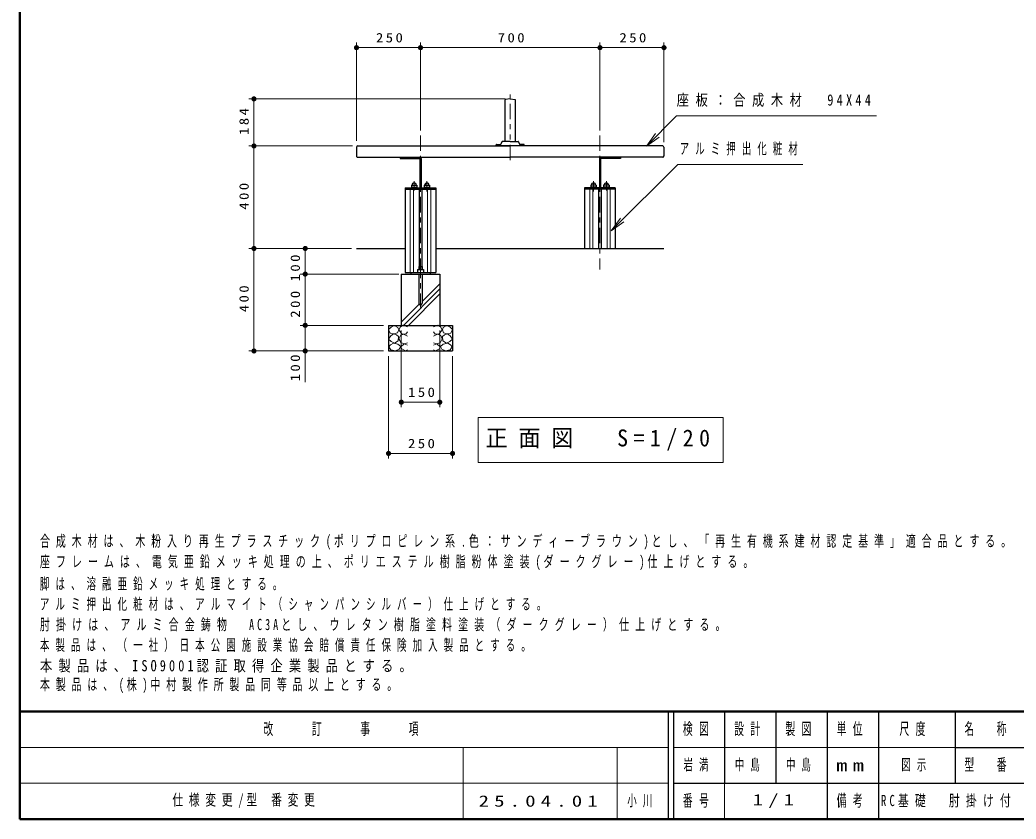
# Model space of a CAD drawing. Units: millimetres on the paper, scale 1:20. Extents: x -365 to 0, y 0 to 257.
# Drawn here: x -365 to -170.6, y 0 to 156 of the extents above; entities that cross this region are included whole.
import ezdxf

# ---------------------------------------------------------------- set-up
doc = ezdxf.new("R2010")
doc.units = ezdxf.units.MM
doc.linetypes.add('USER2', pattern=[6, 3, -1, 1, -1])
doc.linetypes.add('USER3', pattern=[8, 3, -1, 1, -1, 1, -1])
doc.layers.add('LY_1', color=7, linetype='Continuous', lineweight=25)
doc.layers.add('LY_3', color=7, linetype='Continuous', lineweight=13)
doc.styles.add('ＭＳ ゴシック', font='')
doc.styles.get('ＭＳ ゴシック').set_extended_font_data('MS Gothic')

# ---------------------------------------------------------------- blocks, each defined once
blk = doc.blocks.new('filled_dot')
at = {"color": 0, "linetype": 'Continuous', "lineweight": -2, "const_width": 1.25}
blk.add_lwpolyline([(-0.625, 0, 1), (0.625, 0, 1)], format="xyb", close=True, dxfattribs=at)

msp = doc.modelspace()

# ---------------------------------------------------------------- linework, layer by layer
at = {"layer": 'LY_1', "lineweight": 13}
for p, q in [((-299.336, 132.353), (-299.336, 151.541)), ((-299.336, 150.541), (-286.836, 150.541)), ((-286.836, 134.353), (-286.836, 151.541)), ((-286.836, 150.541), (-251.836, 150.541)), ((-251.836, 134.353), (-251.836, 151.541)), ((-251.836, 150.541), (-239.336, 150.541)), ((-239.336, 132.103), (-239.336, 151.541)), ((-270.336, 140.541), (-320.336, 140.541)), ((-319.336, 131.353), (-319.336, 140.541)), ((-242.751, 131.318), (-240.984, 133.792)), ((-242.751, 131.318), (-240.63, 133.439)), ((-240.276, 133.085), (-242.751, 131.318)), ((-300.086, 131.353), (-320.336, 131.353)), ((-319.336, 111.353), (-319.336, 131.353)), ((-288.836, 122.903), (-288.836, 106.653)), ((-288.221, 122.903), (-288.221, 106.653)), ((-285.451, 122.903), (-285.451, 106.653)), ((-284.836, 122.903), (-284.836, 106.653)), ((-253.836, 122.903), (-253.836, 111.353)), ((-253.221, 122.903), (-253.221, 111.353)), ((-250.451, 122.903), (-250.451, 111.353)), ((-249.836, 122.903), (-249.836, 111.353)), ((-249.617, 114.814), (-247.847, 117.287)), ((-249.617, 114.814), (-247.494, 116.934)), ((-247.14, 116.58), (-249.617, 114.814)), ((-300.336, 111.353), (-320.336, 111.353)), ((-319.336, 91.353), (-319.336, 111.353)), ((-309.336, 106.353), (-309.336, 111.353)), ((-291.586, 106.353), (-310.336, 106.353)), ((-291.086, 106.353), (-310.336, 106.353)), ((-309.336, 96.353), (-309.336, 106.353)), ((-290.191, 96.353), (-283.086, 103.458)), ((-286.519, 101.015), (-283.086, 104.448)), ((-289.201, 96.353), (-283.086, 102.468)), ((-290.586, 96.948), (-287.079, 100.455)), ((-294.086, 96.353), (-310.336, 96.353)), ((-309.336, 85.275), (-309.336, 96.353)), ((-290.586, 95.353), (-290.586, 80.353)), ((-283.086, 95.353), (-283.086, 80.353)), ((-294.086, 91.353), (-320.336, 91.353)), ((-293.086, 90.353), (-293.086, 70.353)), ((-280.586, 90.353), (-280.586, 70.353)), ((-283.086, 81.353), (-290.586, 81.353)), ((-275.607, 78.373), (-275.607, 69.573)), ((-227.807, 78.373), (-275.607, 78.373)), ((-227.807, 69.573), (-227.807, 78.373)), ((-280.586, 71.353), (-293.086, 71.353)), ((-275.607, 69.573), (-227.807, 69.573))]:
    msp.add_line(p, q, dxfattribs=at)
at = {"layer": 'LY_1'}
for p, q in [((-270.336, 132.228), (-270.336, 140.348)), ((-269.336, 140.541), (-270.293, 140.397)), ((-269.336, 140.541), (-268.379, 140.397)), ((-268.336, 132.228), (-268.336, 140.348)), ((-270.974, 132.164), (-271.155, 131.685)), ((-269.336, 132.228), (-270.88, 132.228)), ((-269.336, 132.228), (-267.792, 132.228)), ((-267.698, 132.164), (-267.517, 131.685)), ((-299.336, 131.103), (-299.336, 129.403)), ((-299.086, 131.353), (-269.336, 131.353)), ((-272.086, 131.353), (-272.075, 131.558)), ((-266.586, 131.353), (-272.086, 131.353)), ((-271.975, 131.653), (-271.202, 131.653)), ((-239.586, 131.353), (-269.336, 131.353)), ((-266.697, 131.653), (-267.47, 131.653)), ((-266.586, 131.353), (-266.597, 131.558)), ((-239.336, 131.103), (-239.336, 129.403)), ((-299.086, 129.153), (-269.336, 129.153)), ((-290.836, 129.153), (-290.836, 128.928)), ((-290.836, 128.928), (-286.949, 128.928)), ((-286.949, 128.928), (-286.949, 123.203)), ((-286.724, 128.928), (-286.724, 123.203)), ((-239.586, 129.153), (-269.336, 129.153)), ((-251.949, 128.928), (-251.949, 123.203)), ((-247.836, 128.928), (-251.724, 128.928)), ((-251.724, 128.928), (-251.724, 123.203)), ((-247.836, 129.153), (-247.836, 128.928)), ((-289.836, 123.203), (-289.836, 106.653)), ((-289.836, 123.203), (-283.836, 123.203)), ((-289.836, 122.903), (-283.836, 122.903)), ((-288.611, 123.703), (-288.611, 123.203)), ((-288.611, 123.703), (-287.561, 123.703)), ((-288.611, 123.303), (-287.561, 123.303)), ((-287.561, 123.703), (-287.561, 123.203)), ((-287.086, 122.903), (-287.086, 107.218)), ((-286.586, 122.903), (-286.586, 107.218)), ((-286.111, 123.703), (-285.061, 123.703)), ((-286.111, 123.703), (-286.111, 123.203)), ((-286.111, 123.303), (-285.061, 123.303)), ((-285.061, 123.703), (-285.061, 123.203)), ((-283.836, 123.203), (-283.836, 106.653)), ((-254.836, 123.203), (-254.836, 111.353)), ((-248.836, 123.203), (-254.836, 123.203)), ((-248.836, 122.903), (-254.836, 122.903)), ((-252.561, 123.703), (-253.611, 123.703)), ((-253.611, 123.703), (-253.611, 123.203)), ((-252.561, 123.303), (-253.611, 123.303)), ((-252.561, 123.703), (-252.561, 123.203)), ((-252.086, 122.903), (-252.086, 111.353)), ((-251.586, 122.903), (-251.586, 111.353)), ((-251.111, 123.703), (-251.111, 123.203)), ((-250.061, 123.703), (-251.111, 123.703)), ((-250.061, 123.303), (-251.111, 123.303)), ((-250.061, 123.703), (-250.061, 123.203)), ((-248.836, 123.203), (-248.836, 111.353)), ((-299.336, 111.353), (-289.836, 111.353)), ((-283.836, 111.353), (-239.336, 111.353)), ((-287.441, 107.268), (-286.231, 107.268)), ((-287.441, 107.268), (-287.441, 106.653)), ((-287.154, 107.841), (-286.519, 107.841)), ((-287.154, 107.841), (-287.154, 107.268)), ((-286.519, 107.841), (-286.519, 107.268)), ((-286.231, 107.268), (-286.231, 106.674)), ((-290.586, 106.353), (-290.586, 96.353)), ((-290.586, 106.353), (-283.086, 106.353)), ((-289.836, 106.653), (-283.836, 106.653)), ((-288.711, 106.653), (-288.711, 106.353)), ((-287.154, 106.353), (-287.154, 100.659)), ((-286.519, 106.353), (-286.519, 100.659)), ((-284.961, 106.653), (-284.961, 106.353)), ((-283.086, 106.353), (-283.086, 96.353)), ((-293.086, 96.353), (-293.086, 91.353)), ((-293.086, 96.353), (-280.586, 96.353)), ((-280.586, 96.353), (-280.586, 91.353)), ((-293.086, 91.353), (-280.586, 91.353))]:
    msp.add_line(p, q, dxfattribs=at)
at = {"layer": 'LY_1', "linetype": 'USER3', "lineweight": 13}
msp.add_line((-269.336, 128.604), (-269.336, 141.396), dxfattribs=at)
at = {"layer": 'LY_1', "linetype": 'USER2', "lineweight": 13}
for p, q in [((-286.836, 133.403), (-286.836, 107.278)), ((-251.836, 133.403), (-251.836, 107.278)), ((-288.086, 124.479), (-288.086, 122.64)), ((-285.586, 124.479), (-285.586, 122.501)), ((-253.086, 124.479), (-253.086, 122.501)), ((-250.586, 124.479), (-250.586, 122.64)), ((-286.836, 108.555), (-286.836, 99.836))]:
    msp.add_line(p, q, dxfattribs=at)
at = {"layer": 'LY_1', "lineweight": 13}
for points in [[(-242.751, 131.318), (-236.864, 137.205), (-197.85, 137.205)], [(-249.617, 114.814), (-236.666, 127.742), (-212.271, 127.742)], [(-289.365, 96.038), (-290.221, 96.355), (-290.76, 96.086), (-291.076, 95.484), (-290.49, 94.723), (-289.714, 94.66), (-289.365, 95.056)], [(-284.307, 96.038), (-283.451, 96.355), (-282.913, 96.086), (-282.596, 95.484), (-283.182, 94.723), (-283.958, 94.66), (-284.307, 95.056)], [(-289.381, 94.232), (-290.142, 94.628), (-290.775, 94.375), (-291.076, 93.725), (-290.633, 92.949), (-289.872, 92.711), (-289.381, 92.917)], [(-284.291, 94.232), (-283.53, 94.628), (-282.897, 94.375), (-282.596, 93.725), (-283.039, 92.949), (-283.8, 92.711), (-284.291, 92.917)], [(-289.365, 92.505), (-290.031, 92.711), (-290.68, 92.157), (-290.506, 91.761), (-289.777, 91.396), (-289.365, 91.555)], [(-284.307, 92.505), (-283.641, 92.711), (-282.992, 92.157), (-283.166, 91.761), (-283.895, 91.396), (-284.307, 91.555)]]:
    msp.add_lwpolyline(points, dxfattribs=at)
for points in [[(-291.964, 96.323), (-292.597, 96.022), (-293.073, 95.547), (-292.772, 94.85), (-292.043, 94.707), (-291.346, 94.866), (-291.092, 95.452), (-291.282, 95.959)], [(-281.708, 96.323), (-281.075, 96.022), (-280.6, 95.547), (-280.901, 94.85), (-281.629, 94.707), (-282.326, 94.866), (-282.58, 95.452), (-282.39, 95.959)], [(-292.09, 94.676), (-292.629, 94.327), (-293.073, 93.646), (-292.566, 93.186), (-291.9, 92.87), (-291.203, 93.313), (-291.124, 94.153), (-291.532, 94.515)], [(-281.582, 94.676), (-281.043, 94.327), (-280.6, 93.646), (-281.106, 93.186), (-281.772, 92.87), (-282.469, 93.313), (-282.548, 94.153), (-282.14, 94.515)], [(-292.131, 92.879), (-292.7, 92.56), (-293.038, 92.137), (-292.634, 91.571), (-291.692, 91.368), (-290.976, 91.687), (-290.703, 92.192), (-291.242, 92.648)], [(-281.541, 92.879), (-280.972, 92.56), (-280.634, 92.137), (-281.038, 91.571), (-281.98, 91.368), (-282.696, 91.687), (-282.969, 92.192), (-282.43, 92.648)]]:
    msp.add_lwpolyline(points, close=True, dxfattribs=at)
at = {"layer": 'LY_1'}
for centre, radius, start, end in [((-270.286, 140.348), 0.05, 98.53077, 180), ((-268.386, 140.348), 0.05, 0, 81.46923), ((-270.88, 132.128), 0.1, 90, 159.20314), ((-267.792, 132.128), 0.1, 20.79686, 90), ((-299.086, 131.103), 0.25, 90, 180), ((-271.975, 131.553), 0.1, 90, 177), ((-271.202, 131.703), 0.05, 270, 339.20314), ((-267.47, 131.703), 0.05, 200.79686, 270), ((-266.697, 131.553), 0.1, 3, 90), ((-239.586, 131.103), 0.25, 0, 89.99998), ((-299.086, 129.403), 0.25, 179.99999, 270), ((-286.949, 128.928), 0.225, 0, 90), ((-251.724, 128.928), 0.225, 90, 180), ((-239.586, 129.403), 0.25, 270, 0.00001), ((-288.086, 123.703), 0.425, 0, 180), ((-285.586, 123.703), 0.425, 0, 180), ((-253.086, 123.703), 0.425, 360, 180), ((-250.586, 123.703), 0.425, 360, 180), ((-286.836, 100.659), 0.318, 179.99996, 0.00001)]:
    msp.add_arc(centre, radius, start, end, dxfattribs=at)
at = {"layer": 'LY_3', "lineweight": 50}
for p, q in [((-365, 257), (-365, 0)), ((-365, 21), (0, 21)), ((-365, 0), (0, 0))]:
    msp.add_line(p, q, dxfattribs=at)
at = {"layer": 'LY_3', "color": 211, "lineweight": 25}
for p, q in [((-238.5, 21), (-238.5, 0)), ((-237.5, 21), (-237.5, 0)), ((-227.5, 21), (-227.5, 7)), ((-217.5, 21), (-217.5, 7)), ((-207.5, 21), (-207.5, 0)), ((-197.5, 21), (-197.5, 7)), ((-182.5, 21), (-182.5, 7)), ((-182.5, 14), (-70, 14)), ((-237.5, 7), (0, 7))]:
    msp.add_line(p, q, dxfattribs=at)
at = {"layer": 'LY_3'}
for p, q in [((-365, 14), (-238.5, 14)), ((-278.5, 14), (-278.5, 0)), ((-248.5, 14), (-248.5, 0)), ((-237.5, 14), (-182.5, 14)), ((-365, 7), (-238.5, 7)), ((-227.5, 7), (-227.5, 0))]:
    msp.add_line(p, q, dxfattribs=at)
at = {"layer": 'LY_3', "lineweight": 25}
msp.add_line((-197.5, 7), (-197.5, 0), dxfattribs=at)

# ---------------------------------------------------------------- block references
at = {"layer": 'LY_1', "lineweight": 13, "xscale": 0.4, "yscale": 0.4}
for p in [(-299.336, 150.541), (-290.586, 81.353), (-293.086, 71.353)]:
    msp.add_blockref('filled_dot', p, dxfattribs=at)
for p, rotation in [((-286.836, 150.541), 180), ((-251.836, 150.541), 180), ((-239.336, 150.541), 180), ((-319.336, 140.541), 270), ((-319.336, 131.353), 270), ((-319.336, 131.353), 90), ((-319.336, 111.353), 270), ((-309.336, 111.353), 270), ((-309.336, 106.353), 270), ((-309.336, 106.353), 90), ((-309.336, 96.353), 270), ((-309.336, 96.353), 90), ((-319.336, 91.353), 90), ((-309.336, 91.353), 90), ((-283.086, 81.353), 180), ((-280.586, 71.353), 180)]:
    msp.add_blockref('filled_dot', p, dxfattribs=dict(at, rotation=rotation))

# ---------------------------------------------------------------- texts
at = {"layer": 'LY_1', "style": 'ＭＳ ゴシック'}
for s, insert, char_height, attachment_point in [('\\T1.33;\\W1.15;250', (-292.671, 151.541), 1.833, 8), ('\\T1.33;\\W1.15;700', (-268.919, 151.541), 1.833, 8), ('\\T1.33;\\W1.15;250', (-245.171, 151.541), 1.833, 8), ('\\T1.53;\\W0.8;座板：合成木材\u300094X44', (-236.85, 140.205), 2.199, 4), ('\\T1.64;\\W0.6;アルミ押出化粧材', (-236.271, 130.742), 2.199, 4), ('\\T1.33;\\W1.15;150', (-286.415, 82.353), 1.833, 8), ('\\T1.5;\\W0.95;正面図\u3000S=1/20', (-251.707, 73.973), 3.299, 5), ('\\T1.33;\\W1.15;250', (-286.421, 72.353), 1.833, 8), ('\\T1.59;\\W0.65;合成木材は、木粉入り再生プラスチック(ポリプロピレン系.色：サンディーブラウン)とし、「再生有機系建材認定基準」適合品とする。', (-361.092, 52.589), 2.199, 7), ('\\T1.6;\\W0.65;座フレームは、電気亜鉛メッキ処理の上、ポリエステル樹脂粉体塗装(ダークグレー)仕上げとする。', (-361.092, 48.589), 2.199, 7), ('\\T1.64;\\W0.6;脚は、溶融亜鉛メッキ処理とする。', (-361.092, 44.589), 2.199, 7), ('\\T1.64;\\W0.6;アルミ押出化粧材は、アルマイト（シャンパンシルバー）仕上げとする。', (-361.092, 40.589), 2.199, 7), ('\\T1.61;\\W0.65;肘掛けは、アルミ合金鋳物\u3000AC3Aとし、ウレタン樹脂塗料塗装（ダークグレー）仕上げとする。', (-361.092, 36.589), 2.199, 7), ('\\T1.64;\\W0.6;本製品は、（一社）日本公園施設業協会賠償責任保険加入製品とする。', (-361.092, 32.589), 2.199, 7), ('\\T1.5;\\W0.8;本製品は、ISO9001認証取得企業製品とする。', (-361.092, 28.589), 2.199, 7), ('\\T1.58;\\W0.65;本製品は、(株)中村製作所製品同等品以上とする。', (-361.092, 24.589), 2.199, 7), ('\\T1.64;\\W0.6;岩満', (-232.5, 10.5), 2.199, 5), ('\\T1.64;\\W0.6;中島', (-225.5, 10.5), 2.199, 4), ('\\T1.64;\\W0.6;中島', (-212.5, 10.5), 2.199, 5), ('\\T1.64;\\W0.6;図示', (-190, 10.5), 2.199, 5), ('\\T1.53;\\W0.7;仕様変更/型\\~番変更', (-335.25, 3.5), 2.199, 4), ('\\T1.5;\\W1.35;25.04.01', (-275.5, 3.5), 2.199, 4), ('\\T1.64;\\W0.6;小川', (-246.5, 3.5), 2.199, 4), ('\\T1.5;\\W1.35;1/1', (-217.5, 3.5), 2.199, 5), ('\\T1.58;\\W0.7;RC基礎\u3000肘掛け付', (-197, 3.5), 2.199, 4)]:
    msp.add_mtext(s, dxfattribs=dict(at, insert=insert, char_height=char_height, attachment_point=attachment_point))
at = {"layer": 'LY_1', "char_height": 1.833, "attachment_point": 8, "rotation": 90, "style": 'ＭＳ ゴシック'}
for s, insert in [('\\T1.33;\\W1.15;184', (-320.336, 136.364)), ('\\T1.33;\\W1.15;400', (-320.336, 121.77)), ('\\T1.33;\\W1.15;100', (-310.336, 107.779)), ('\\T1.33;\\W1.15;400', (-320.336, 101.77)), ('\\T1.33;\\W1.15;200', (-310.336, 100.699)), ('\\T1.33;\\W1.15;100', (-310.336, 88.275))]:
    msp.add_mtext(s, dxfattribs=dict(at, insert=insert))
at = {"layer": 'LY_3', "color": 4, "char_height": 2.346, "attachment_point": 5, "style": 'ＭＳ ゴシック'}
for s, insert in [('\\T1.64;\\W0.6;改\u3000\u3000訂\u3000\u3000事\u3000\u3000項', (-301.75, 17.5)), ('\\T1.64;\\W0.6;検図', (-232.5, 17.5)), ('\\T1.64;\\W0.6;設計', (-222.5, 17.5)), ('\\T1.64;\\W0.6;製図', (-212.5, 17.5)), ('\\T1.64;\\W0.6;単位', (-202.5, 17.5)), ('\\T1.64;\\W0.6;尺度', (-190.25, 17.5)), ('\\T1.64;\\W0.6;名\u3000称', (-176, 17.5)), ('\\T1.64;\\W0.6;型\u3000番', (-176, 10.5)), ('\\T1.5;\\W1.35;mm', (-202.5, 10.5)), ('\\T1.64;\\W0.6;番号', (-232.5, 3.5)), ('\\T1.64;\\W0.6;備考', (-202.5, 3.5))]:
    msp.add_mtext(s, dxfattribs=dict(at, insert=insert))

doc.saveas('drawing.dxf')
